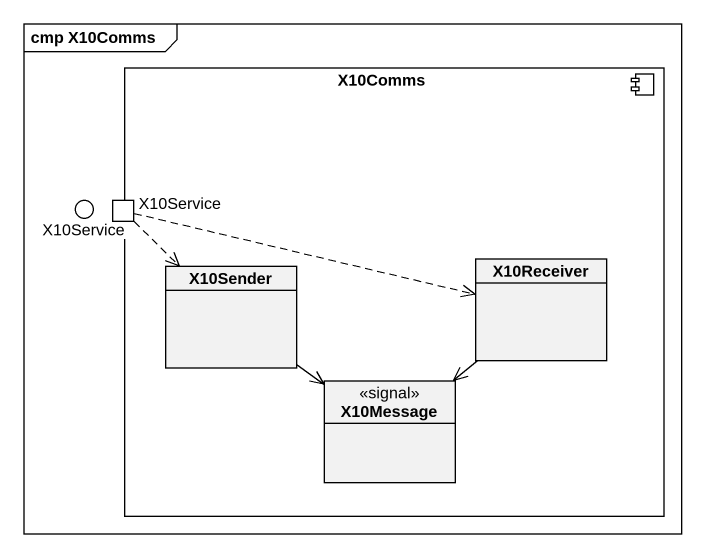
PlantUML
@startuml
mainframe cmp X10Comms
allowmixing
hide circle
hide empty members
component X10Comms {
  port "X10Service" as X10Service_2
  class X10Sender
  class X10Receiver
  class X10Message <<signal>>
}
() X10Service
X10Service_2 ..> X10Sender
X10Service_2 .right.> X10Receiver
X10Sender --> X10Message
X10Receiver --> X10Message
@enduml
